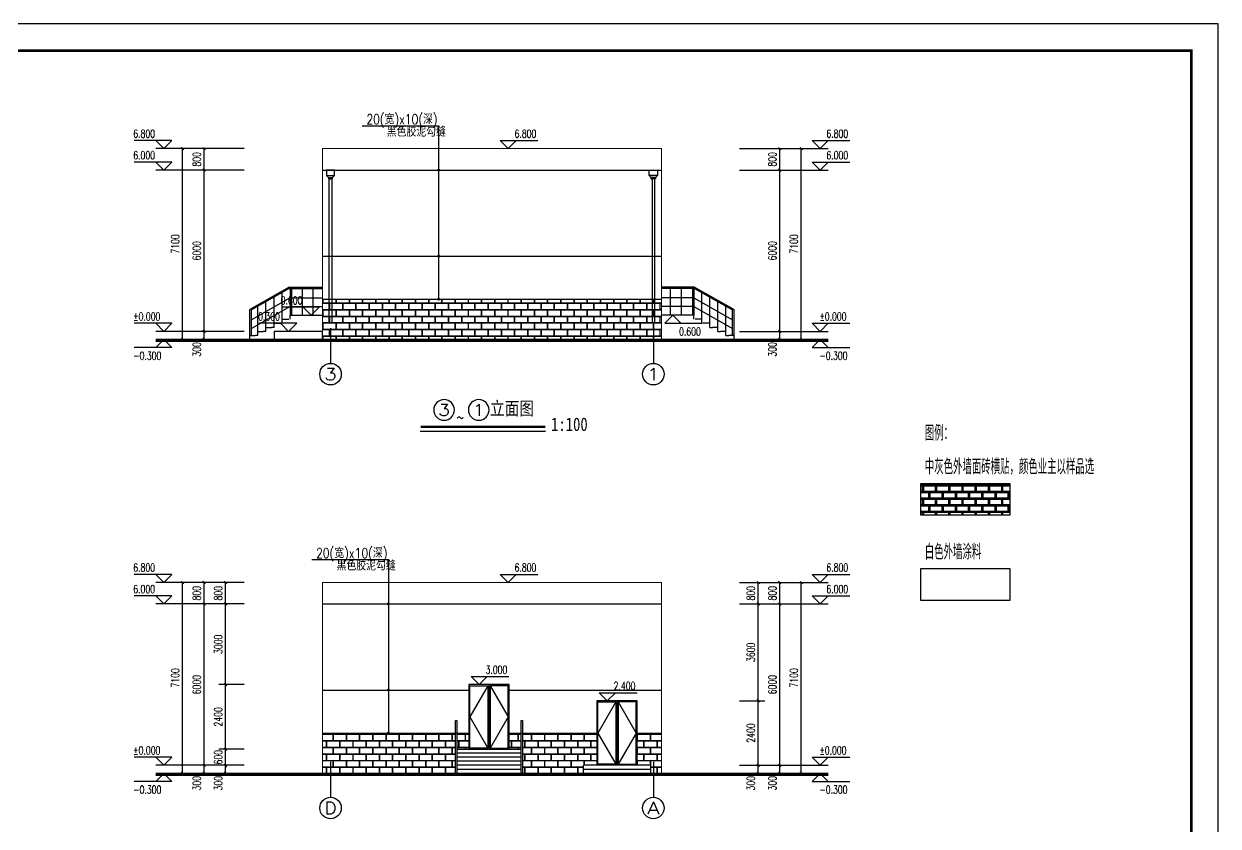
# Model space of a CAD drawing. Extents: x 5066963 to 5185393, y -485691 to -238129.
# Drawn here: x 5135529 to 5179924, y -456133 to -426291 of the extents above; entities that cross this region are included whole.
import ezdxf
from ezdxf.enums import TextEntityAlignment as Align

# ---------------------------------------------------------------- set-up
doc = ezdxf.new("R2010")
doc.units = 0
doc.header["$LTSCALE"] = 1000
doc.header["$MEASUREMENT"] = 0
doc.linetypes.add('DASH', pattern=[0.35, 0.25, -0.1])
doc.layers.get('0').update_dxf_attribs({"linetype": 'CONTINUOUS'})
doc.layers.get('Defpoints').update_dxf_attribs({"linetype": 'CONTINUOUS'})
doc.layers.add('_0', color=7, linetype='CONTINUOUS', lineweight=25)
for name, color, linetype in [('AXIS', 3, 'CONTINUOUS'), ('AXIS_TEXT', 7, 'CONTINUOUS'), ('DIM_ELEV', 3, 'CONTINUOUS'), ('E_STRM', 7, 'CONTINUOUS'), ('PUB_DIM', 3, 'CONTINUOUS'), ('PUB_TEXT', 7, 'CONTINUOUS'), ('PUB_TITLE', 4, 'CONTINUOUS'), ('WINDOW', 4, 'CONTINUOUS'), ('图名', 15, 'CONTINUOUS'), ('填充', 251, 'CONTINUOUS')]:
    doc.layers.add(name, color=color, linetype=linetype)
doc.styles.add('_HZTXT', font='txt.shx', dxfattribs={"width": 0.8, "bigfont": 'HZTXT.shx'})
doc.styles.add('_TCH_AXIS', font='COMPLEX', dxfattribs={"bigfont": 'GBCBIG'})
doc.styles.add('_TCH_DIM', font='SIMPLEX', dxfattribs={"bigfont": 'GBCBIG'})
doc.styles.add('_TCH_DIM_T3', font='SIMPLEX', dxfattribs={"width": 0.705882, "bigfont": 'GBCBIG'})
doc.styles.add('COMPLEX', font='COMPLEX')
doc.styles.add('STYLE-黑体', font='simhei.ttf')
doc.styles.add('宋体', font='', dxfattribs={"width": 0.7})
doc.styles.get('宋体').set_extended_font_data('SimSun')
doc.dimstyles.new('_TCH_ARCH&&100', dxfattribs={"dimtxt": 297.5, "dimasz": 100, "dimexe": 250, "dimexo": 300, "dimgap": 126.25, "dimtad": 1, "dimdec": 0, "dimzin": 0, "dimdsep": 46, "dimtxsty": '_TCH_DIM_T3', "dimblk": 'ARCHTICK', "dimcen": 0.09, "dimclrt": 7, "dimazin": 2, "dimtfac": 1, "dimtdec": 0, "dimtix": 1, "dimtmove": 2, "dimatfit": 3, "dimfxl": 0, "dimtolj": 1, "dimtzin": 0, "dimarcsym": 0})

# ---------------------------------------------------------------- blocks, each defined once
blk = doc.blocks.new('_ArchTick')
at = {"color": 0, "linetype": 'ByBlock', "const_width": 0.4}
blk.add_lwpolyline([(-0.5, -0.5), (0.5, 0.5)], dxfattribs=at)
blk = doc.blocks.new('*D127')
at = {"layer": 'Defpoints', "color": 0}
for p in [(5161835, -453869), (5162829, -453869), (5161835, -454169)]:
    blk.add_point(p, dxfattribs=at)
at = {"layer": 'PUB_DIM', "color": 0, "lineweight": -2}
for p, q in [((5162135, -453869), (5163079, -453869)), ((5162829, -454169), (5162829, -453869)), ((5162135, -454169), (5163079, -454169))]:
    blk.add_line(p, q, dxfattribs=at)
at = {"layer": 'PUB_DIM', "color": 0, "lineweight": -2, "xscale": 100, "yscale": 100, "zscale": 100}
for p, rotation in [((5162829, -453869), 90), ((5162829, -454169), 270)]:
    blk.add_blockref('_ArchTick', p, dxfattribs=dict(at, rotation=rotation))
at = {"layer": 'PUB_DIM', "color": 7, "insert": (5162554, -454539), "char_height": 297.5, "attachment_point": 5, "rotation": 90, "style": '_TCH_DIM_T3'}
blk.add_mtext('\\A1;300', dxfattribs=at)
blk = doc.blocks.new('*D128')
at = {"layer": 'Defpoints', "color": 0}
for p in [(5161835, -451469), (5162829, -451469), (5161835, -453869)]:
    blk.add_point(p, dxfattribs=at)
at = {"layer": 'PUB_DIM', "color": 0, "lineweight": -2}
for p, q in [((5162135, -451469), (5163079, -451469)), ((5162829, -453869), (5162829, -451469)), ((5162135, -453869), (5163079, -453869))]:
    blk.add_line(p, q, dxfattribs=at)
at = {"layer": 'PUB_DIM', "color": 0, "lineweight": -2, "xscale": 100, "yscale": 100, "zscale": 100}
for p, rotation in [((5162829, -451469), 90), ((5162829, -453869), 270)]:
    blk.add_blockref('_ArchTick', p, dxfattribs=dict(at, rotation=rotation))
at = {"layer": 'PUB_DIM', "color": 7, "insert": (5162554, -452669), "char_height": 297.5, "attachment_point": 5, "rotation": 90, "style": '_TCH_DIM_T3'}
blk.add_mtext('\\A1;2400', dxfattribs=at)
blk = doc.blocks.new('*D129')
at = {"layer": 'Defpoints', "color": 0}
for p in [(5161835, -447869), (5162829, -447869), (5161835, -451469)]:
    blk.add_point(p, dxfattribs=at)
at = {"layer": 'PUB_DIM', "color": 0, "lineweight": -2}
for p, q in [((5162135, -447869), (5163079, -447869)), ((5162829, -451469), (5162829, -447869)), ((5162135, -451469), (5163079, -451469))]:
    blk.add_line(p, q, dxfattribs=at)
at = {"layer": 'PUB_DIM', "color": 0, "lineweight": -2, "xscale": 100, "yscale": 100, "zscale": 100}
for p, rotation in [((5162829, -447869), 90), ((5162829, -451469), 270)]:
    blk.add_blockref('_ArchTick', p, dxfattribs=dict(at, rotation=rotation))
at = {"layer": 'PUB_DIM', "color": 7, "insert": (5162554, -449669), "char_height": 297.5, "attachment_point": 5, "rotation": 90, "style": '_TCH_DIM_T3'}
blk.add_mtext('\\A1;3600', dxfattribs=at)
blk = doc.blocks.new('*D130')
at = {"layer": 'Defpoints', "color": 0}
for p in [(5161835, -447069), (5162829, -447069), (5161835, -447869)]:
    blk.add_point(p, dxfattribs=at)
at = {"layer": 'PUB_DIM', "color": 0, "lineweight": -2}
for p, q in [((5162135, -447069), (5163079, -447069)), ((5162829, -447869), (5162829, -447069)), ((5162135, -447869), (5163079, -447869))]:
    blk.add_line(p, q, dxfattribs=at)
at = {"layer": 'PUB_DIM', "color": 0, "lineweight": -2, "xscale": 100, "yscale": 100, "zscale": 100}
for p, rotation in [((5162829, -447069), 90), ((5162829, -447869), 270)]:
    blk.add_blockref('_ArchTick', p, dxfattribs=dict(at, rotation=rotation))
at = {"layer": 'PUB_DIM', "color": 7, "insert": (5162554, -447469), "char_height": 297.5, "attachment_point": 5, "rotation": 90, "style": '_TCH_DIM_T3'}
blk.add_mtext('\\A1;800', dxfattribs=at)
blk = doc.blocks.new('*D131')
at = {"layer": 'Defpoints', "color": 0}
for p in [(5143030, -453869), (5144023, -453869), (5144023, -454169)]:
    blk.add_point(p, dxfattribs=at)
at = {"layer": 'PUB_DIM', "color": 0, "lineweight": -2}
for p, q in [((5143723, -453869), (5142780, -453869)), ((5143030, -454169), (5143030, -453869)), ((5143723, -454169), (5142780, -454169))]:
    blk.add_line(p, q, dxfattribs=at)
at = {"layer": 'PUB_DIM', "color": 0, "lineweight": -2, "xscale": 100, "yscale": 100, "zscale": 100}
for p, rotation in [((5143030, -453869), 90), ((5143030, -454169), 270)]:
    blk.add_blockref('_ArchTick', p, dxfattribs=dict(at, rotation=rotation))
at = {"layer": 'PUB_DIM', "color": 7, "insert": (5142755, -454539), "char_height": 297.5, "attachment_point": 5, "rotation": 90, "style": '_TCH_DIM_T3'}
blk.add_mtext('\\A1;300', dxfattribs=at)
blk = doc.blocks.new('*D132')
at = {"layer": 'Defpoints', "color": 0}
for p in [(5143030, -453269), (5144023, -453269), (5144023, -453869)]:
    blk.add_point(p, dxfattribs=at)
at = {"layer": 'PUB_DIM', "color": 0, "lineweight": -2}
for p, q in [((5143723, -453269), (5142780, -453269)), ((5143030, -453269), (5143030, -453169)), ((5143030, -453869), (5143030, -453269)), ((5143723, -453869), (5142780, -453869)), ((5143030, -453869), (5143030, -453969))]:
    blk.add_line(p, q, dxfattribs=at)
at = {"layer": 'PUB_DIM', "color": 0, "lineweight": -2, "xscale": 100, "yscale": 100, "zscale": 100}
for p, rotation in [((5143030, -453269), 270), ((5143030, -453869), 90)]:
    blk.add_blockref('_ArchTick', p, dxfattribs=dict(at, rotation=rotation))
at = {"layer": 'PUB_DIM', "color": 7, "insert": (5142755, -453569), "char_height": 297.5, "attachment_point": 5, "rotation": 90, "style": '_TCH_DIM_T3'}
blk.add_mtext('\\A1;600', dxfattribs=at)
blk = doc.blocks.new('*D133')
at = {"layer": 'Defpoints', "color": 0}
for p in [(5143030, -450869), (5144023, -450869), (5144023, -453269)]:
    blk.add_point(p, dxfattribs=at)
at = {"layer": 'PUB_DIM', "color": 0, "lineweight": -2}
for p, q in [((5143723, -450869), (5142780, -450869)), ((5143030, -453269), (5143030, -450869)), ((5143723, -453269), (5142780, -453269))]:
    blk.add_line(p, q, dxfattribs=at)
at = {"layer": 'PUB_DIM', "color": 0, "lineweight": -2, "xscale": 100, "yscale": 100, "zscale": 100}
for p, rotation in [((5143030, -450869), 90), ((5143030, -453269), 270)]:
    blk.add_blockref('_ArchTick', p, dxfattribs=dict(at, rotation=rotation))
at = {"layer": 'PUB_DIM', "color": 7, "insert": (5142755, -452069), "char_height": 297.5, "attachment_point": 5, "rotation": 90, "style": '_TCH_DIM_T3'}
blk.add_mtext('\\A1;2400', dxfattribs=at)
blk = doc.blocks.new('*D134')
at = {"layer": 'Defpoints', "color": 0}
for p in [(5143030, -447869), (5144023, -447869), (5144023, -450869)]:
    blk.add_point(p, dxfattribs=at)
at = {"layer": 'PUB_DIM', "color": 0, "lineweight": -2}
for p, q in [((5143723, -447869), (5142780, -447869)), ((5143030, -450869), (5143030, -447869)), ((5143723, -450869), (5142780, -450869))]:
    blk.add_line(p, q, dxfattribs=at)
at = {"layer": 'PUB_DIM', "color": 0, "lineweight": -2, "xscale": 100, "yscale": 100, "zscale": 100}
for p, rotation in [((5143030, -447869), 90), ((5143030, -450869), 270)]:
    blk.add_blockref('_ArchTick', p, dxfattribs=dict(at, rotation=rotation))
at = {"layer": 'PUB_DIM', "color": 7, "insert": (5142755, -449369), "char_height": 297.5, "attachment_point": 5, "rotation": 90, "style": '_TCH_DIM_T3'}
blk.add_mtext('\\A1;3000', dxfattribs=at)
blk = doc.blocks.new('*D135')
at = {"layer": 'Defpoints', "color": 0}
for p in [(5143030, -447069), (5144023, -447069), (5144023, -447869)]:
    blk.add_point(p, dxfattribs=at)
at = {"layer": 'PUB_DIM', "color": 0, "lineweight": -2}
for p, q in [((5143723, -447069), (5142780, -447069)), ((5143030, -447869), (5143030, -447069)), ((5143723, -447869), (5142780, -447869))]:
    blk.add_line(p, q, dxfattribs=at)
at = {"layer": 'PUB_DIM', "color": 0, "lineweight": -2, "xscale": 100, "yscale": 100, "zscale": 100}
for p, rotation in [((5143030, -447069), 90), ((5143030, -447869), 270)]:
    blk.add_blockref('_ArchTick', p, dxfattribs=dict(at, rotation=rotation))
at = {"layer": 'PUB_DIM', "color": 7, "insert": (5142755, -447469), "char_height": 297.5, "attachment_point": 5, "rotation": 90, "style": '_TCH_DIM_T3'}
blk.add_mtext('\\A1;800', dxfattribs=at)
blk = doc.blocks.new('*D166')
at = {"layer": 'Defpoints', "color": 0}
for p in [(5161835, -447069), (5164429, -447069), (5161835, -454169)]:
    blk.add_point(p, dxfattribs=at)
at = {"layer": 'PUB_DIM', "color": 0, "lineweight": -2}
for p, q in [((5162135, -447069), (5164679, -447069)), ((5164429, -454169), (5164429, -447069)), ((5162135, -454169), (5164679, -454169))]:
    blk.add_line(p, q, dxfattribs=at)
at = {"layer": 'PUB_DIM', "color": 0, "lineweight": -2, "xscale": 100, "yscale": 100, "zscale": 100}
for p, rotation in [((5164429, -447069), 90), ((5164429, -454169), 270)]:
    blk.add_blockref('_ArchTick', p, dxfattribs=dict(at, rotation=rotation))
at = {"layer": 'PUB_DIM', "color": 7, "insert": (5164154, -450619), "char_height": 297.5, "attachment_point": 5, "rotation": 90, "style": '_TCH_DIM_T3'}
blk.add_mtext('\\A1;7100', dxfattribs=at)
blk = doc.blocks.new('*D167')
at = {"layer": 'Defpoints', "color": 0}
for p in [(5161835, -453869), (5163629, -453869), (5161835, -454169)]:
    blk.add_point(p, dxfattribs=at)
at = {"layer": 'PUB_DIM', "color": 0, "lineweight": -2}
for p, q in [((5162135, -453869), (5163879, -453869)), ((5163629, -454169), (5163629, -453869)), ((5162135, -454169), (5163879, -454169))]:
    blk.add_line(p, q, dxfattribs=at)
at = {"layer": 'PUB_DIM', "color": 0, "lineweight": -2, "xscale": 100, "yscale": 100, "zscale": 100}
for p, rotation in [((5163629, -453869), 90), ((5163629, -454169), 270)]:
    blk.add_blockref('_ArchTick', p, dxfattribs=dict(at, rotation=rotation))
at = {"layer": 'PUB_DIM', "color": 7, "insert": (5163354, -454539), "char_height": 297.5, "attachment_point": 5, "rotation": 90, "style": '_TCH_DIM_T3'}
blk.add_mtext('\\A1;300', dxfattribs=at)
blk = doc.blocks.new('*D168')
at = {"layer": 'Defpoints', "color": 0}
for p in [(5161835, -447869), (5163629, -447869), (5161835, -453869)]:
    blk.add_point(p, dxfattribs=at)
at = {"layer": 'PUB_DIM', "color": 0, "lineweight": -2}
for p, q in [((5162135, -447869), (5163879, -447869)), ((5163629, -453869), (5163629, -447869)), ((5162135, -453869), (5163879, -453869))]:
    blk.add_line(p, q, dxfattribs=at)
at = {"layer": 'PUB_DIM', "color": 0, "lineweight": -2, "xscale": 100, "yscale": 100, "zscale": 100}
for p, rotation in [((5163629, -447869), 90), ((5163629, -453869), 270)]:
    blk.add_blockref('_ArchTick', p, dxfattribs=dict(at, rotation=rotation))
at = {"layer": 'PUB_DIM', "color": 7, "insert": (5163354, -450869), "char_height": 297.5, "attachment_point": 5, "rotation": 90, "style": '_TCH_DIM_T3'}
blk.add_mtext('\\A1;6000', dxfattribs=at)
blk = doc.blocks.new('*D169')
at = {"layer": 'Defpoints', "color": 0}
for p in [(5161835, -447069), (5163629, -447069), (5161835, -447869)]:
    blk.add_point(p, dxfattribs=at)
at = {"layer": 'PUB_DIM', "color": 0, "lineweight": -2}
for p, q in [((5162135, -447069), (5163879, -447069)), ((5163629, -447869), (5163629, -447069)), ((5162135, -447869), (5163879, -447869))]:
    blk.add_line(p, q, dxfattribs=at)
at = {"layer": 'PUB_DIM', "color": 0, "lineweight": -2, "xscale": 100, "yscale": 100, "zscale": 100}
for p, rotation in [((5163629, -447069), 90), ((5163629, -447869), 270)]:
    blk.add_blockref('_ArchTick', p, dxfattribs=dict(at, rotation=rotation))
at = {"layer": 'PUB_DIM', "color": 7, "insert": (5163354, -447469), "char_height": 297.5, "attachment_point": 5, "rotation": 90, "style": '_TCH_DIM_T3'}
blk.add_mtext('\\A1;800', dxfattribs=at)
blk = doc.blocks.new('*D170')
at = {"layer": 'Defpoints', "color": 0}
for p in [(5141430, -447069), (5144023, -447069), (5144023, -454169)]:
    blk.add_point(p, dxfattribs=at)
at = {"layer": 'PUB_DIM', "color": 0, "lineweight": -2}
for p, q in [((5143723, -447069), (5141180, -447069)), ((5141430, -454169), (5141430, -447069)), ((5143723, -454169), (5141180, -454169))]:
    blk.add_line(p, q, dxfattribs=at)
at = {"layer": 'PUB_DIM', "color": 0, "lineweight": -2, "xscale": 100, "yscale": 100, "zscale": 100}
for p, rotation in [((5141430, -447069), 90), ((5141430, -454169), 270)]:
    blk.add_blockref('_ArchTick', p, dxfattribs=dict(at, rotation=rotation))
at = {"layer": 'PUB_DIM', "color": 7, "insert": (5141155, -450619), "char_height": 297.5, "attachment_point": 5, "rotation": 90, "style": '_TCH_DIM_T3'}
blk.add_mtext('\\A1;7100', dxfattribs=at)
blk = doc.blocks.new('*D171')
at = {"layer": 'Defpoints', "color": 0}
for p in [(5142230, -453869), (5144023, -453869), (5144023, -454169)]:
    blk.add_point(p, dxfattribs=at)
at = {"layer": 'PUB_DIM', "color": 0, "lineweight": -2}
for p, q in [((5143723, -453869), (5141980, -453869)), ((5142230, -454169), (5142230, -453869)), ((5143723, -454169), (5141980, -454169))]:
    blk.add_line(p, q, dxfattribs=at)
at = {"layer": 'PUB_DIM', "color": 0, "lineweight": -2, "xscale": 100, "yscale": 100, "zscale": 100}
for p, rotation in [((5142230, -453869), 90), ((5142230, -454169), 270)]:
    blk.add_blockref('_ArchTick', p, dxfattribs=dict(at, rotation=rotation))
at = {"layer": 'PUB_DIM', "color": 7, "insert": (5141955, -454539), "char_height": 297.5, "attachment_point": 5, "rotation": 90, "style": '_TCH_DIM_T3'}
blk.add_mtext('\\A1;300', dxfattribs=at)
blk = doc.blocks.new('*D172')
at = {"layer": 'Defpoints', "color": 0}
for p in [(5142230, -447869), (5144023, -447869), (5144023, -453869)]:
    blk.add_point(p, dxfattribs=at)
at = {"layer": 'PUB_DIM', "color": 0, "lineweight": -2}
for p, q in [((5143723, -447869), (5141980, -447869)), ((5142230, -453869), (5142230, -447869)), ((5143723, -453869), (5141980, -453869))]:
    blk.add_line(p, q, dxfattribs=at)
at = {"layer": 'PUB_DIM', "color": 0, "lineweight": -2, "xscale": 100, "yscale": 100, "zscale": 100}
for p, rotation in [((5142230, -447869), 90), ((5142230, -453869), 270)]:
    blk.add_blockref('_ArchTick', p, dxfattribs=dict(at, rotation=rotation))
at = {"layer": 'PUB_DIM', "color": 7, "insert": (5141955, -450869), "char_height": 297.5, "attachment_point": 5, "rotation": 90, "style": '_TCH_DIM_T3'}
blk.add_mtext('\\A1;6000', dxfattribs=at)
blk = doc.blocks.new('*D173')
at = {"layer": 'Defpoints', "color": 0}
for p in [(5142230, -447069), (5144023, -447069), (5144023, -447869)]:
    blk.add_point(p, dxfattribs=at)
at = {"layer": 'PUB_DIM', "color": 0, "lineweight": -2}
for p, q in [((5143723, -447069), (5141980, -447069)), ((5142230, -447869), (5142230, -447069)), ((5143723, -447869), (5141980, -447869))]:
    blk.add_line(p, q, dxfattribs=at)
at = {"layer": 'PUB_DIM', "color": 0, "lineweight": -2, "xscale": 100, "yscale": 100, "zscale": 100}
for p, rotation in [((5142230, -447069), 90), ((5142230, -447869), 270)]:
    blk.add_blockref('_ArchTick', p, dxfattribs=dict(at, rotation=rotation))
at = {"layer": 'PUB_DIM', "color": 7, "insert": (5141955, -447469), "char_height": 297.5, "attachment_point": 5, "rotation": 90, "style": '_TCH_DIM_T3'}
blk.add_mtext('\\A1;800', dxfattribs=at)
blk = doc.blocks.new('*D182')
at = {"layer": 'Defpoints', "color": 0}
for p in [(5161835, -430930), (5164429, -430930), (5161835, -438030)]:
    blk.add_point(p, dxfattribs=at)
at = {"layer": 'PUB_DIM', "color": 0, "lineweight": -2}
for p, q in [((5162135, -430930), (5164679, -430930)), ((5164429, -438030), (5164429, -430930)), ((5162135, -438030), (5164679, -438030))]:
    blk.add_line(p, q, dxfattribs=at)
at = {"layer": 'PUB_DIM', "color": 0, "lineweight": -2, "xscale": 100, "yscale": 100, "zscale": 100}
for p, rotation in [((5164429, -430930), 90), ((5164429, -438030), 270)]:
    blk.add_blockref('_ArchTick', p, dxfattribs=dict(at, rotation=rotation))
at = {"layer": 'PUB_DIM', "color": 7, "insert": (5164154, -434480), "char_height": 297.5, "attachment_point": 5, "rotation": 90, "style": '_TCH_DIM_T3'}
blk.add_mtext('\\A1;7100', dxfattribs=at)
blk = doc.blocks.new('*D183')
at = {"layer": 'Defpoints', "color": 0}
for p in [(5161835, -437730), (5163629, -437730), (5161835, -438030)]:
    blk.add_point(p, dxfattribs=at)
at = {"layer": 'PUB_DIM', "color": 0, "lineweight": -2}
for p, q in [((5162135, -437730), (5163879, -437730)), ((5163629, -438030), (5163629, -437730)), ((5162135, -438030), (5163879, -438030))]:
    blk.add_line(p, q, dxfattribs=at)
at = {"layer": 'PUB_DIM', "color": 0, "lineweight": -2, "xscale": 100, "yscale": 100, "zscale": 100}
for p, rotation in [((5163629, -437730), 90), ((5163629, -438030), 270)]:
    blk.add_blockref('_ArchTick', p, dxfattribs=dict(at, rotation=rotation))
at = {"layer": 'PUB_DIM', "color": 7, "insert": (5163354, -438400), "char_height": 297.5, "attachment_point": 5, "rotation": 90, "style": '_TCH_DIM_T3'}
blk.add_mtext('\\A1;300', dxfattribs=at)
blk = doc.blocks.new('*D184')
at = {"layer": 'Defpoints', "color": 0}
for p in [(5161835, -431730), (5163629, -431730), (5161835, -437730)]:
    blk.add_point(p, dxfattribs=at)
at = {"layer": 'PUB_DIM', "color": 0, "lineweight": -2}
for p, q in [((5162135, -431730), (5163879, -431730)), ((5163629, -437730), (5163629, -431730)), ((5162135, -437730), (5163879, -437730))]:
    blk.add_line(p, q, dxfattribs=at)
at = {"layer": 'PUB_DIM', "color": 0, "lineweight": -2, "xscale": 100, "yscale": 100, "zscale": 100}
for p, rotation in [((5163629, -431730), 90), ((5163629, -437730), 270)]:
    blk.add_blockref('_ArchTick', p, dxfattribs=dict(at, rotation=rotation))
at = {"layer": 'PUB_DIM', "color": 7, "insert": (5163354, -434730), "char_height": 297.5, "attachment_point": 5, "rotation": 90, "style": '_TCH_DIM_T3'}
blk.add_mtext('\\A1;6000', dxfattribs=at)
blk = doc.blocks.new('*D185')
at = {"layer": 'Defpoints', "color": 0}
for p in [(5161835, -430930), (5163629, -430930), (5161835, -431730)]:
    blk.add_point(p, dxfattribs=at)
at = {"layer": 'PUB_DIM', "color": 0, "lineweight": -2}
for p, q in [((5162135, -430930), (5163879, -430930)), ((5163629, -431730), (5163629, -430930)), ((5162135, -431730), (5163879, -431730))]:
    blk.add_line(p, q, dxfattribs=at)
at = {"layer": 'PUB_DIM', "color": 0, "lineweight": -2, "xscale": 100, "yscale": 100, "zscale": 100}
for p, rotation in [((5163629, -430930), 90), ((5163629, -431730), 270)]:
    blk.add_blockref('_ArchTick', p, dxfattribs=dict(at, rotation=rotation))
at = {"layer": 'PUB_DIM', "color": 7, "insert": (5163354, -431330), "char_height": 297.5, "attachment_point": 5, "rotation": 90, "style": '_TCH_DIM_T3'}
blk.add_mtext('\\A1;800', dxfattribs=at)
blk = doc.blocks.new('*D186')
at = {"layer": 'Defpoints', "color": 0}
for p in [(5141430, -430930), (5144023, -430930), (5144023, -438030)]:
    blk.add_point(p, dxfattribs=at)
at = {"layer": 'PUB_DIM', "color": 0, "lineweight": -2}
for p, q in [((5143723, -430930), (5141180, -430930)), ((5141430, -438030), (5141430, -430930)), ((5143723, -438030), (5141180, -438030))]:
    blk.add_line(p, q, dxfattribs=at)
at = {"layer": 'PUB_DIM', "color": 0, "lineweight": -2, "xscale": 100, "yscale": 100, "zscale": 100}
for p, rotation in [((5141430, -430930), 90), ((5141430, -438030), 270)]:
    blk.add_blockref('_ArchTick', p, dxfattribs=dict(at, rotation=rotation))
at = {"layer": 'PUB_DIM', "color": 7, "insert": (5141155, -434480), "char_height": 297.5, "attachment_point": 5, "rotation": 90, "style": '_TCH_DIM_T3'}
blk.add_mtext('\\A1;7100', dxfattribs=at)
blk = doc.blocks.new('*D187')
at = {"layer": 'Defpoints', "color": 0}
for p in [(5142230, -437730), (5144023, -437730), (5144023, -438030)]:
    blk.add_point(p, dxfattribs=at)
at = {"layer": 'PUB_DIM', "color": 0, "lineweight": -2}
for p, q in [((5143723, -437730), (5141980, -437730)), ((5142230, -438030), (5142230, -437730)), ((5143723, -438030), (5141980, -438030))]:
    blk.add_line(p, q, dxfattribs=at)
at = {"layer": 'PUB_DIM', "color": 0, "lineweight": -2, "xscale": 100, "yscale": 100, "zscale": 100}
for p, rotation in [((5142230, -437730), 90), ((5142230, -438030), 270)]:
    blk.add_blockref('_ArchTick', p, dxfattribs=dict(at, rotation=rotation))
at = {"layer": 'PUB_DIM', "color": 7, "insert": (5141955, -438400), "char_height": 297.5, "attachment_point": 5, "rotation": 90, "style": '_TCH_DIM_T3'}
blk.add_mtext('\\A1;300', dxfattribs=at)
blk = doc.blocks.new('*D188')
at = {"layer": 'Defpoints', "color": 0}
for p in [(5142230, -431730), (5144023, -431730), (5144023, -437730)]:
    blk.add_point(p, dxfattribs=at)
at = {"layer": 'PUB_DIM', "color": 0, "lineweight": -2}
for p, q in [((5143723, -431730), (5141980, -431730)), ((5142230, -437730), (5142230, -431730)), ((5143723, -437730), (5141980, -437730))]:
    blk.add_line(p, q, dxfattribs=at)
at = {"layer": 'PUB_DIM', "color": 0, "lineweight": -2, "xscale": 100, "yscale": 100, "zscale": 100}
for p, rotation in [((5142230, -431730), 90), ((5142230, -437730), 270)]:
    blk.add_blockref('_ArchTick', p, dxfattribs=dict(at, rotation=rotation))
at = {"layer": 'PUB_DIM', "color": 7, "insert": (5141955, -434730), "char_height": 297.5, "attachment_point": 5, "rotation": 90, "style": '_TCH_DIM_T3'}
blk.add_mtext('\\A1;6000', dxfattribs=at)
blk = doc.blocks.new('*D189')
at = {"layer": 'Defpoints', "color": 0}
for p in [(5142230, -430930), (5144023, -430930), (5144023, -431730)]:
    blk.add_point(p, dxfattribs=at)
at = {"layer": 'PUB_DIM', "color": 0, "lineweight": -2}
for p, q in [((5143723, -430930), (5141980, -430930)), ((5142230, -431730), (5142230, -430930)), ((5143723, -431730), (5141980, -431730))]:
    blk.add_line(p, q, dxfattribs=at)
at = {"layer": 'PUB_DIM', "color": 0, "lineweight": -2, "xscale": 100, "yscale": 100, "zscale": 100}
for p, rotation in [((5142230, -430930), 90), ((5142230, -431730), 270)]:
    blk.add_blockref('_ArchTick', p, dxfattribs=dict(at, rotation=rotation))
at = {"layer": 'PUB_DIM', "color": 7, "insert": (5141955, -431330), "char_height": 297.5, "attachment_point": 5, "rotation": 90, "style": '_TCH_DIM_T3'}
blk.add_mtext('\\A1;800', dxfattribs=at)
blk = doc.blocks.new('_RAINH')
blk.add_lwpolyline([(-150, 0), (-150, -200), (150, -200), (150, 0)], close=True)
for points in [[(-150, -200), (-75, -280), (75, -280), (150, -200)], [(-75, -280), (-75, -330), (75, -330), (75, -280)]]:
    blk.add_lwpolyline(points)
blk = doc.blocks.new('_AXISO')
blk.add_circle((0, 0), 0.5)
at = {"layer": 'AXIS_TEXT', "style": 'COMPLEX', "width": 1.041667}
blk.add_attdef('A', text='', height=0.56, dxfattribs=at).set_placement((-0.25, -0.28), (0.25, -0.28), align=Align.FIT)

msp = doc.modelspace()

# ---------------------------------------------------------------- hatches: boundary and pattern name
at = {"layer": '填充'}
h = msp.add_hatch(dxfattribs=at)
h.set_pattern_fill('AR-B816C', color=256, scale=200)
h.set_pattern_definition([(0, (2788502.9, 449042.41), (245.692378, 245.692378), [479.86793, -11.51682]), (0, (2788257.21, 449053.93), (245.692378, 245.692378), [479.86793, -11.51682]), (90, (2788502.9, 449042.41), (-245.692378, 245.692378), [-257.20918, 234.17555]), (90, (2788491.4, 449042.41), (-245.692378, 245.692378), [-257.20918, 234.17555])])
h.paths.add_polyline_path([(5159229.2, -436530), (5148588.6, -436530, -1), (5148535, -436530), (5146629.2, -436530), (5146629.2, -438030), (5159229.2, -438030)])
at = {"layer": '填充', "linetype": 'ByBlock', "lineweight": 100}
h = msp.add_hatch(dxfattribs=at)
h.set_pattern_fill('AR-B816C', color=256, scale=200)
h.set_pattern_definition([(0, (-5916195.14, 223343.93), (245.692378, 245.692378), [479.867928, -11.51682]), (0, (-5916440.83, 223355.45), (245.692378, 245.692378), [479.867928, -11.51682]), (90, (-5916195.14, 223343.93), (-245.692378, 245.692378), [-257.20918, 234.175548]), (90, (-5916206.65, 223343.93), (-245.692378, 245.692378), [-257.20918, 234.175548])])
h.paths.add_polyline_path([(5168869, -443385.8), (5168869, -444570), (5172186.9, -444570), (5172186.9, -443385.8)])
at = {"layer": '填充'}
h = msp.add_hatch(dxfattribs=at)
h.set_pattern_fill('AR-B816C', color=256, scale=200)
h.set_pattern_definition([(0, (2955953.63, 3781.75), (245.692378, 245.692378), [479.86793, -11.51682]), (0, (2955707.94, 3793.27), (245.692378, 245.692378), [479.86793, -11.51682]), (90, (2955953.63, 3781.75), (-245.692378, 245.692378), [-257.20918, 234.17555]), (90, (2955942.12, 3781.75), (-245.692378, 245.692378), [-257.20918, 234.17555])])
edge = h.paths.add_edge_path()
edge.add_line((5151568.7, -452669.2), (5149105.1, -452669.2))
edge.add_arc((5149078.3, -452669.2), 26.8, -180, 0, ccw=False)
edge.add_line((5149051.5, -452669.2), (5146629.2, -452669.2))
edge.add_line((5146629.2, -452669.2), (5146629.2, -454169.2))
edge.add_line((5146629.2, -454169.2), (5151568.7, -454169.2))
edge.add_line((5151568.7, -454169.2), (5151568.7, -452669.2))
h.paths.add_polyline_path([(5156829.2, -452670.6), (5154068.7, -452669.2), (5154068.7, -454169.2), (5156329.2, -454169.2), (5156329.2, -453870.6), (5156829.2, -453870.6)])
h.paths.add_polyline_path([(5159229.2, -452669.2), (5158329.2, -452669.2), (5158329.2, -453870.6), (5158829.2, -453870.6), (5158829.2, -454169.2), (5159229.2, -454169.2)])
h.paths.add_polyline_path([(5154018.7, -452669.2), (5153568.7, -452669.2), (5153568.7, -453269.2), (5154018.7, -453269.2)])
h.paths.add_polyline_path([(5152068.7, -452669.2), (5151618.7, -452669.2), (5151618.7, -453269.2), (5152068.7, -453269.2)])

# ---------------------------------------------------------------- linework, layer by layer
for p, q in [((5146879.2, -437430), (5146879.2, -432059.8)), ((5147004.2, -432059.8), (5146979.2, -432059.8)), ((5146979.2, -432059.8), (5146979.2, -437430)), ((5158854.2, -432059.8), (5158879.2, -432059.8)), ((5158879.2, -432059.8), (5158879.2, -437430)), ((5158979.2, -437430), (5158979.2, -432059.8)), ((5145479.2, -436130), (5145479.2, -437130)), ((5160379.2, -436130), (5160379.2, -437130))]:
    msp.add_line(p, q)
at = {"color": 8}
for p, q in [((5145395.7, -436080), (5143929.2, -436912.9)), ((5145395.7, -436130), (5143989.2, -436928.9)), ((5145129.2, -437280), (5145129.2, -436279.6)), ((5145395.7, -436130), (5146629.2, -436130)), ((5145395.8, -436080), (5146629.2, -436080)), ((5145429.2, -436130), (5145429.2, -437130)), ((5145479.2, -436130), (5145479.2, -437130)), ((5145882, -437130), (5145882, -436130)), ((5146287.3, -437130), (5146287.3, -436130)), ((5160462.7, -436080), (5159229.2, -436080)), ((5160462.8, -436130), (5159229.2, -436130)), ((5159571.2, -437130), (5159571.2, -436130)), ((5159976.4, -437130), (5159976.4, -436130)), ((5160379.2, -436130), (5160379.2, -437130)), ((5160429.2, -436130), (5160429.2, -437130)), ((5160462.8, -436080), (5161929.2, -436912.9)), ((5160462.8, -436130), (5161869.2, -436928.9)), ((5160729.2, -437280), (5160729.2, -436279.6)), ((5145429.2, -436484.2), (5143989.2, -437302.2)), ((5145429.2, -436805.1), (5143989.2, -437623.1)), ((5144229.2, -437730), (5144229.2, -436792.5)), ((5144529.2, -437580), (5144529.2, -436622.1)), ((5144829.2, -437430), (5144829.2, -436451.7)), ((5145479.2, -436484.2), (5146629.2, -436484.2)), ((5145479.2, -436805.1), (5146629.2, -436805.1)), ((5160379.2, -436484.2), (5159229.2, -436484.2)), ((5160379.2, -436805.1), (5159229.2, -436805.1)), ((5160429.2, -436484.2), (5161869.2, -437302.2)), ((5160429.2, -436805.1), (5161869.2, -437623.1)), ((5161029.2, -437430), (5161029.2, -436451.7)), ((5161329.2, -437580), (5161329.2, -436622.1)), ((5161629.2, -437730), (5161629.2, -436792.5)), ((5143929.2, -437880), (5143929.2, -436912.9)), ((5143929.2, -437880), (5143929.2, -436926.5)), ((5143989.2, -437880), (5143989.2, -436928.9)), ((5161869.2, -437880), (5161869.2, -436928.9)), ((5161929.2, -437880), (5161929.2, -436912.9)), ((5161929.2, -437880), (5161929.2, -436926.5)), ((5151568.7, -452200.6), (5151618.7, -452200.6)), ((5151568.7, -454170.6), (5151568.7, -452200.6)), ((5151618.7, -452200.6), (5151618.7, -454170.6)), ((5154018.7, -452199.2), (5154068.7, -452199.2)), ((5154018.7, -454169.2), (5154018.7, -452199.2)), ((5154068.7, -452199.2), (5154068.7, -454169.2))]:
    msp.add_line(p, q, dxfattribs=at)
at = {"color": 0}
msp.add_lwpolyline([(5146629.2, -438030), (5146629.2, -437730), (5144829.2, -437730), (5144829.2, -438030)], dxfattribs=at)
at = {"layer": '_0', "color": 0}
for p, q in [((5144529.2, -437730), (5144429.2, -437730)), ((5161329.2, -437730), (5161429.2, -437730)), ((5165428.7, -438030), (5140429.7, -438030)), ((5144229.2, -437880), (5144129.2, -437880)), ((5161629.2, -437880), (5161729.2, -437880)), ((5156329.2, -454170.6), (5156329.2, -453870.6)), ((5158829.2, -453870.6), (5158829.2, -454169.2)), ((5165428.7, -454169.2), (5140429.7, -454169.2))]:
    msp.add_line(p, q, dxfattribs=at)
at = {"layer": '_0', "color": 0, "linetype": 'DASH'}
for p, q in [((5144829.2, -437580), (5144729.2, -437580)), ((5161029.2, -437580), (5161129.2, -437580))]:
    msp.add_line(p, q, dxfattribs=at)
at = {"layer": '_0', "color": 0}
for points, const_width in [([(5159229.2, -438030), (5159229.2, -430929.8), (5146629.2, -430929.8), (5146629.2, -438030), (5146629.2, -438030)], 40), ([(5165428.7, -438080), (5140429.7, -438080)], 100), ([(5159229.2, -454169.2), (5159229.2, -447069), (5146629.2, -447069), (5146629.2, -454169.2), (5146629.2, -454169.2)], 40), ([(5165428.7, -454219.2), (5140429.7, -454219.2)], 100)]:
    msp.add_lwpolyline(points, dxfattribs=dict(at, const_width=const_width))
at = {"layer": '_0', "color": 0, "linetype": 'DASH'}
for points in [[(5145129.2, -437430), (5145129.2, -437280), (5145429.2, -437280)], [(5160729.2, -437430), (5160729.2, -437280), (5160429.2, -437280)], [(5144829.2, -437580), (5144829.2, -437430), (5145129.2, -437430)], [(5161029.2, -437580), (5161029.2, -437430), (5160729.2, -437430)]]:
    msp.add_lwpolyline(points, dxfattribs=at)
at = {"layer": '_0', "color": 0}
for points in [[(5145429.2, -437280), (5145429.2, -437130), (5146629.2, -437130)], [(5160429.2, -437280), (5160429.2, -437130), (5159229.2, -437130)], [(5144229.2, -437880), (5144229.2, -437730), (5144429.2, -437730)], [(5144529.2, -437730), (5144529.2, -437580), (5144729.2, -437580)], [(5161329.2, -437730), (5161329.2, -437580), (5161129.2, -437580)], [(5161629.2, -437880), (5161629.2, -437730), (5161429.2, -437730)], [(5143929.2, -438030), (5143929.2, -437880), (5144129.2, -437880)], [(5161929.2, -438030), (5161929.2, -437880), (5161729.2, -437880)], [(5151618.7, -453269.2), (5154018.7, -453269.2)], [(5154018.7, -453420.6), (5151618.7, -453420.6)], [(5154018.7, -453570.6), (5151618.7, -453570.6)], [(5154018.7, -453570.6), (5151618.7, -453570.6)], [(5154018.7, -453720.6), (5151618.7, -453720.6)], [(5154018.7, -453870.6), (5151618.7, -453870.6)], [(5154018.7, -453870.6), (5151618.7, -453870.6)], [(5154018.7, -454020.6), (5151618.7, -454020.6)], [(5158829.2, -453870.6), (5156329.2, -453870.6)], [(5158829.2, -453870.6), (5156329.2, -453870.6)], [(5158829.2, -454020.6), (5156329.2, -454020.6)]]:
    msp.add_lwpolyline(points, dxfattribs=at)
at = {"layer": 'AXIS'}
for p, q in [((5148102.8, -430081), (5150945.4, -430081)), ((5150945.4, -430081), (5150945.4, -436530)), ((5146929.2, -437605.9), (5146929.2, -438920.9)), ((5158929.2, -437605.9), (5158929.2, -438920.9)), ((5146235.6, -446220.2), (5149078.3, -446220.2)), ((5149078.3, -446220.2), (5149078.3, -452669.2)), ((5146929.2, -453745.1), (5146929.2, -455060.1)), ((5158929.2, -453745.1), (5158929.2, -455060.1))]:
    msp.add_line(p, q, dxfattribs=at)
for centre in [(5146929.2, -439320.9), (5158929.2, -439320.9), (5146929.2, -455460.1), (5158929.2, -455460.1)]:
    msp.add_circle(centre, 400, dxfattribs=at)
at = {"layer": 'DIM_ELEV'}
for p, q in [((5141029.7, -430629.8), (5139625.7, -430629.8)), ((5140729.7, -430929.8), (5140429.7, -430629.8)), ((5142327.1, -430929.8), (5140429.7, -430929.8)), ((5140729.7, -430929.8), (5141029.7, -430629.8)), ((5153535.7, -430929.8), (5153235.7, -430629.8)), ((5153235.7, -430629.8), (5154639.7, -430629.8)), ((5153535.7, -430929.8), (5153835.7, -430629.8)), ((5163531.4, -430929.8), (5165428.7, -430929.8)), ((5165128.7, -430929.8), (5164828.7, -430629.8)), ((5164828.7, -430629.8), (5166232.7, -430629.8)), ((5165128.7, -430929.8), (5165428.7, -430629.8)), ((5141029.7, -431429.8), (5139625.7, -431429.8)), ((5140729.7, -431729.8), (5140429.7, -431429.8)), ((5140729.7, -431729.8), (5141029.7, -431429.8)), ((5165128.7, -431729.8), (5164828.7, -431429.8)), ((5164828.7, -431429.8), (5166232.7, -431429.8)), ((5165128.7, -431729.8), (5165428.7, -431429.8)), ((5142327.1, -431729.8), (5140429.7, -431729.8)), ((5163531.4, -431729.8), (5165428.7, -431729.8)), ((5146507.6, -436830), (5145103.6, -436830)), ((5146207.6, -437130), (5145907.6, -436830)), ((5146207.6, -437130), (5146507.6, -436830)), ((5159650.8, -437130), (5159350.8, -437430)), ((5159650.8, -437130), (5159950.8, -437430)), ((5141029.7, -437430), (5139625.7, -437430)), ((5140729.7, -437730), (5140429.7, -437430)), ((5142327.1, -437730), (5140429.7, -437730)), ((5140729.7, -437730), (5141029.7, -437430)), ((5145671.8, -437430), (5144267.8, -437430)), ((5145371.8, -437730), (5145071.8, -437430)), ((5145371.8, -437730), (5145671.8, -437430)), ((5159350.8, -437430), (5160754.8, -437430)), ((5163531.4, -437730), (5165428.7, -437730)), ((5165128.7, -437730), (5164828.7, -437430)), ((5164828.7, -437430), (5166232.7, -437430)), ((5165128.7, -437730), (5165428.7, -437430)), ((5140729.7, -438030), (5140429.7, -438330)), ((5142327.1, -438030), (5140429.7, -438030)), ((5140729.7, -438030), (5141029.7, -438330)), ((5163531.4, -438030), (5165428.7, -438030)), ((5165128.7, -438030), (5164828.7, -438330)), ((5165128.7, -438030), (5165428.7, -438330)), ((5141029.7, -438330), (5139625.7, -438330)), ((5164828.7, -438330), (5166232.7, -438330)), ((5141029.7, -446769), (5139625.7, -446769)), ((5140729.7, -447069), (5140429.7, -446769)), ((5140729.7, -447069), (5141029.7, -446769)), ((5153535.7, -447069), (5153235.7, -446769)), ((5153235.7, -446769), (5154639.7, -446769)), ((5153535.7, -447069), (5153835.7, -446769)), ((5165128.7, -447069), (5164828.7, -446769)), ((5164828.7, -446769), (5166232.7, -446769)), ((5165128.7, -447069), (5165428.7, -446769)), ((5142327.1, -447069), (5140429.7, -447069)), ((5163531.4, -447069), (5165428.7, -447069)), ((5141029.7, -447569), (5139625.7, -447569)), ((5140729.7, -447869), (5140429.7, -447569)), ((5142327.1, -447869), (5140429.7, -447869)), ((5140729.7, -447869), (5141029.7, -447569)), ((5163531.4, -447869), (5165428.7, -447869)), ((5165128.7, -447869), (5164828.7, -447569)), ((5164828.7, -447569), (5166232.7, -447569)), ((5165128.7, -447869), (5165428.7, -447569)), ((5152457.5, -450869.2), (5152157.5, -450569.2)), ((5152157.5, -450569.2), (5153561.5, -450569.2)), ((5152457.5, -450869.2), (5152757.5, -450569.2)), ((5157218.1, -451470.6), (5156918.1, -451170.6)), ((5156918.1, -451170.6), (5158322.1, -451170.6)), ((5157218.1, -451470.6), (5157518.1, -451170.6)), ((5141029.7, -453569.2), (5139625.7, -453569.2)), ((5140729.7, -453869.2), (5140429.7, -453569.2)), ((5140729.7, -453869.2), (5141029.7, -453569.2)), ((5165128.7, -453869.2), (5164828.7, -453569.2)), ((5164828.7, -453569.2), (5166232.7, -453569.2)), ((5165128.7, -453869.2), (5165428.7, -453569.2)), ((5142327.1, -453869.2), (5140429.7, -453869.2)), ((5163531.4, -453869.2), (5165428.7, -453869.2)), ((5141029.7, -454469.2), (5139625.7, -454469.2)), ((5140729.7, -454169.2), (5140429.7, -454469.2)), ((5142327.1, -454169.2), (5140429.7, -454169.2)), ((5140729.7, -454169.2), (5141029.7, -454469.2)), ((5163531.4, -454169.2), (5165428.7, -454169.2)), ((5165128.7, -454169.2), (5164828.7, -454469.2)), ((5164828.7, -454469.2), (5166232.7, -454469.2)), ((5165128.7, -454169.2), (5165428.7, -454469.2))]:
    msp.add_line(p, q, dxfattribs=at)
at = {"layer": 'E_STRM'}
for p, q in [((5146979.2, -432059.8), (5146979.2, -437430)), ((5158879.2, -432059.8), (5158879.2, -437430))]:
    msp.add_line(p, q, dxfattribs=at)
at = {"layer": 'PUB_DIM', "const_width": 53.1}
for points in [[(5150918.6, -431729.8, 1), (5150972.2, -431729.8, 1)], [(5150918.6, -434930, 1), (5150972.2, -434930, 1)], [(5150918.6, -436530, 1), (5150972.2, -436530, 1)], [(5149051.5, -447869, 1), (5149105.1, -447869, 1)], [(5149051.5, -451069.2, 1), (5149105.1, -451069.2, 1)], [(5149051.5, -452669.2, 1), (5149105.1, -452669.2, 1)]]:
    msp.add_lwpolyline(points, format="xyb", close=True, dxfattribs=at)
at = {"layer": 'PUB_TITLE', "color": 4}
msp.add_lwpolyline([(5095824.1, -485690.7), (5179924.1, -485690.7), (5179924.1, -426290.7), (5095824.1, -426290.7)], close=True, dxfattribs=at)
at = {"layer": 'PUB_TITLE', "color": 4, "const_width": 100}
msp.add_lwpolyline([(5098324.1, -484690.7), (5178924.1, -484690.7), (5178924.1, -427290.7), (5098324.1, -427290.7)], close=True, dxfattribs=at)
at = {"layer": 'WINDOW'}
for p, q in [((5152818.7, -450869.2), (5152818.7, -453269.2)), ((5152818.7, -450869.2), (5152818.7, -453269.2)), ((5157579.2, -451470.6), (5157579.2, -453870.6)), ((5157579.2, -451470.6), (5157579.2, -453870.6))]:
    msp.add_line(p, q, dxfattribs=at)
for points in [[(5153568.7, -453269.2), (5153568.7, -450869.2), (5152068.7, -450869.2), (5152068.7, -453269.2)], [(5152778.7, -450909.2), (5152108.7, -452069.2), (5152778.7, -453229.2)], [(5152858.7, -450909.2), (5153528.7, -452069.2), (5152858.7, -453229.2)], [(5158329.2, -453870.6), (5158329.2, -451470.6), (5156829.2, -451470.6), (5156829.2, -453870.6)], [(5157539.2, -451510.6), (5156869.2, -452670.6), (5157539.2, -453830.6)], [(5157619.2, -451510.6), (5158289.2, -452670.6), (5157619.2, -453830.6)]]:
    msp.add_lwpolyline(points, dxfattribs=at)
for points in [[(5152108.7, -450909.2), (5152778.7, -450909.2), (5152778.7, -453229.2), (5152108.7, -453229.2)], [(5153528.7, -450909.2), (5152858.7, -450909.2), (5152858.7, -453229.2), (5153528.7, -453229.2)], [(5156869.2, -451510.6), (5157539.2, -451510.6), (5157539.2, -453830.6), (5156869.2, -453830.6)], [(5158289.2, -451510.6), (5157619.2, -451510.6), (5157619.2, -453830.6), (5158289.2, -453830.6)]]:
    msp.add_lwpolyline(points, close=True, dxfattribs=at)
at = {"layer": '图名'}
msp.add_line((5150267, -441437.2), (5154923.7, -441437.2), dxfattribs=at)
at = {"layer": '图名', "const_width": 84}
msp.add_lwpolyline([(5150278.8, -441277.4), (5154911.9, -441277.4)], dxfattribs=at)
at = {"layer": '填充'}
for p, q in [((5146629.2, -431729.8), (5159229.2, -431729.8)), ((5146629.2, -434930), (5159229.2, -434930)), ((5146629.2, -436530), (5159229.2, -436530)), ((5146629.2, -447869), (5159229.2, -447869)), ((5146629.2, -451069.2), (5152068.7, -451069.2)), ((5153568.7, -451069.2), (5159229.2, -451069.2)), ((5146629.2, -452669.2), (5152068.7, -452669.2)), ((5153568.7, -452669.2), (5156829.2, -452670.6)), ((5158329.2, -452669.2), (5159229.2, -452669.2))]:
    msp.add_line(p, q, dxfattribs=at)
at = {"layer": '填充', "color": 32}
for points in [[(5168869, -443385.8), (5172186.9, -443385.8), (5172186.9, -444570), (5168869, -444570)], [(5168869, -446554.2), (5172186.9, -446554.2), (5172186.9, -447738.3), (5168869, -447738.3)]]:
    msp.add_lwpolyline(points, close=True, dxfattribs=at)

# ---------------------------------------------------------------- block references
at = {"layer": 'AXIS'}
ref = msp.add_blockref('_AXISO', (5151150.1, -440650.4), dxfattribs=dict(at, xscale=-768, yscale=768, zscale=768))
ref.add_attrib('A', '3', dxfattribs={"layer": 'AXIS_TEXT', "height": 434.4, "style": '_TCH_AXIS', "width": 1.5}).set_placement((5150932.8, -440867.6), (5151367.3, -440867.6), align=Align.FIT)
ref = msp.add_blockref('_AXISO', (5152438.3, -440650.4), dxfattribs=dict(at, xscale=-768, yscale=768, zscale=768))
ref.add_attrib('A', '1', dxfattribs={"layer": 'AXIS_TEXT', "height": 434.4, "style": '_TCH_AXIS', "width": 2.333333}).set_placement((5152221.1, -440867.6), (5152655.5, -440867.6), align=Align.FIT)
at = {"layer": 'E_STRM'}
msp.add_blockref('_RAINH', (5146929.2, -431729.8), dxfattribs=at)
at = {"layer": 'E_STRM', "xscale": -1}
msp.add_blockref('_RAINH', (5158929.2, -431729.8), dxfattribs=at)

# ---------------------------------------------------------------- texts
at = {"layer": 'AXIS_TEXT', "style": '_TCH_AXIS'}
for s, width, p, p2 in [('3', 1.5, (5146703, -439547.1), (5147155.5, -439547.1)), ('1', 2.333333, (5158703, -439547.1), (5159155.5, -439547.1)), ('D', 1.235294, (5146703, -455686.4), (5147155.5, -455686.4)), ('A', 1.166667, (5158703, -455686.4), (5159155.5, -455686.4))]:
    msp.add_text(s, height=452.5, dxfattribs=dict(at, width=width)).set_placement(p, p2, align=Align.FIT)
at = {"layer": 'PUB_DIM', "style": '_HZTXT', "width": 0.8}
for s, p in [('20(宽)x10(深) ', (5148260.5, -430020.8, 3517.8)), ('黑色胶泥勾缝', (5149022.2, -430485.4, 3517.8)), ('20(宽)x10(深) ', (5146393.4, -446160, 3517.8)), ('黑色胶泥勾缝', (5147155.1, -446624.6, 3517.8))]:
    msp.add_text(s, height=365.69, dxfattribs=at).set_placement(p)
at = {"layer": 'PUB_TEXT', "style": '_TCH_DIM', "width": 0.705882}
for s, p in [('6.800', (5139595.7, -430524.8)), ('6.800', (5153769.7, -430524.8)), ('6.800', (5165362.7, -430524.8)), ('6.000', (5139595.7, -431324.8)), ('6.000', (5165362.7, -431324.8)), ('0.600', (5145073.6, -436725)), ('%%P0.000', (5139595.7, -437325)), ('0.300', (5144237.8, -437325)), ('%%P0.000', (5165102.7, -437325)), ('0.600', (5159884.8, -437885)), ('-0.300', (5139595.7, -438785)), ('-0.300', (5165102.7, -438785)), ('6.800', (5139595.7, -446664)), ('6.800', (5153769.7, -446664)), ('6.800', (5165362.7, -446664)), ('6.000', (5139595.7, -447464)), ('6.000', (5165362.7, -447464)), ('3.000', (5152691.5, -450464.2)), ('2.400', (5157452.1, -451065.6)), ('%%P0.000', (5139595.7, -453464.2)), ('%%P0.000', (5165102.7, -453464.2)), ('-0.300', (5139595.7, -454924.2)), ('-0.300', (5165102.7, -454924.2))]:
    msp.add_text(s, height=297.5, dxfattribs=at).set_placement(p)
at = {"layer": 'PUB_TEXT', "color": 7, "linetype": 'Continuous', "style": 'STYLE-黑体', "width": 0.5}
for s, height, p in [('图例：', 499.79, (5169020.3, -441739.7)), ('中灰色外墙面砖横贴，颜色业主以样品选', 499.794, (5169020.3, -442992.4)), ('白色外墙涂料', 499.79, (5169020.3, -446160.7))]:
    msp.add_text(s, height=height, dxfattribs=at).set_placement(p)
at = {"layer": '图名', "style": '宋体', "width": 0.8}
for s, p in [('立面图', (5152856.5, -440844.5)), ('~', (5151618.5, -441191.8)), ('1:100', (5155127.8, -441433.5))]:
    msp.add_text(s, height=500, dxfattribs=at).set_placement(p)

# ---------------------------------------------------------------- dimensions: what is measured, and where the dimension line sits
at = {"layer": 'PUB_DIM'}
for p1, p2, distance, picture, middle in [((5144023.5, -438030), (5144023.5, -430929.8), 2593.8, '*D186', (5141154.7, -434479.9)), ((5144023.5, -431729.8), (5144023.5, -430929.8), 1793.8, '*D189', (5141954.7, -431329.8)), ((5161835, -438030), (5161835, -430929.8), -2593.8, '*D182', (5164153.7, -434479.9)), ((5161835, -431729.8), (5161835, -430929.8), -1793.8, '*D185', (5163353.7, -431329.8)), ((5144023.5, -437730), (5144023.5, -431729.8), 1793.8, '*D188', (5141954.7, -434729.9)), ((5161835, -437730), (5161835, -431729.8), -1793.8, '*D184', (5163353.7, -434729.9)), ((5144023.5, -454169.2), (5144023.5, -447069), 2593.8, '*D170', (5141154.7, -450619.1)), ((5144023.5, -447869), (5144023.5, -447069), 1793.8, '*D173', (5141954.7, -447469)), ((5144023.5, -447869), (5144023.5, -447069), 993.8, '*D135', (5142754.7, -447469)), ((5161835, -447869), (5161835, -447069), -993.8, '*D130', (5162553.7, -447469)), ((5161835, -454169.2), (5161835, -447069), -2593.8, '*D166', (5164153.7, -450619.1)), ((5161835, -447869), (5161835, -447069), -1793.8, '*D169', (5163353.7, -447469)), ((5144023.5, -453869.2), (5144023.5, -447869), 1793.8, '*D172', (5141954.7, -450869.1)), ((5144023.5, -450869.2), (5144023.5, -447869), 993.8, '*D134', (5142754.7, -449369.1)), ((5161835, -451469.1), (5161835, -447869), -993.8, '*D129', (5162553.7, -449669)), ((5161835, -453869.2), (5161835, -447869), -1793.8, '*D168', (5163353.7, -450869.1)), ((5144023.5, -453269.2), (5144023.5, -450869.2), 993.8, '*D133', (5142754.7, -452069.2)), ((5161835, -453869.1), (5161835, -451469.1), -993.8, '*D128', (5162553.7, -452669.1)), ((5144023.5, -453869.2), (5144023.5, -453269.2), 993.8, '*D132', (5142754.7, -453569.2))]:
    dim = msp.add_aligned_dim(p1=p1, p2=p2, distance=distance, dimstyle='_TCH_ARCH&&100', dxfattribs=at)
    dim.commit()
    dim.dimension.update_dxf_attribs({"geometry": picture, "text_midpoint": middle})
for base, p1, p2, picture, middle in [((5142229.7, -437730), (5144023.5, -438030), (5144023.5, -437730), '*D187', (5141954.7, -438400)), ((5163628.7, -437730), (5161835, -438030), (5161835, -437730), '*D183', (5163353.7, -438400)), ((5142229.7, -453869.2), (5144023.5, -454169.2), (5144023.5, -453869.2), '*D171', (5141954.7, -454539.2)), ((5143029.7, -453869.2), (5144023.5, -454169.2), (5144023.5, -453869.2), '*D131', (5142754.7, -454539.2)), ((5162828.7, -453869.1), (5161835, -454169.2), (5161835, -453869.1), '*D127', (5162553.7, -454539.2)), ((5163628.7, -453869.2), (5161835, -454169.2), (5161835, -453869.2), '*D167', (5163353.7, -454539.2))]:
    dim = msp.add_linear_dim(base=base, p1=p1, p2=p2, angle=90, dimstyle='_TCH_ARCH&&100', dxfattribs=at)
    dim.commit()
    dim.dimension.update_dxf_attribs({"geometry": picture, "text_midpoint": middle, "dimtype": 129})

doc.saveas('drawing.dxf')
